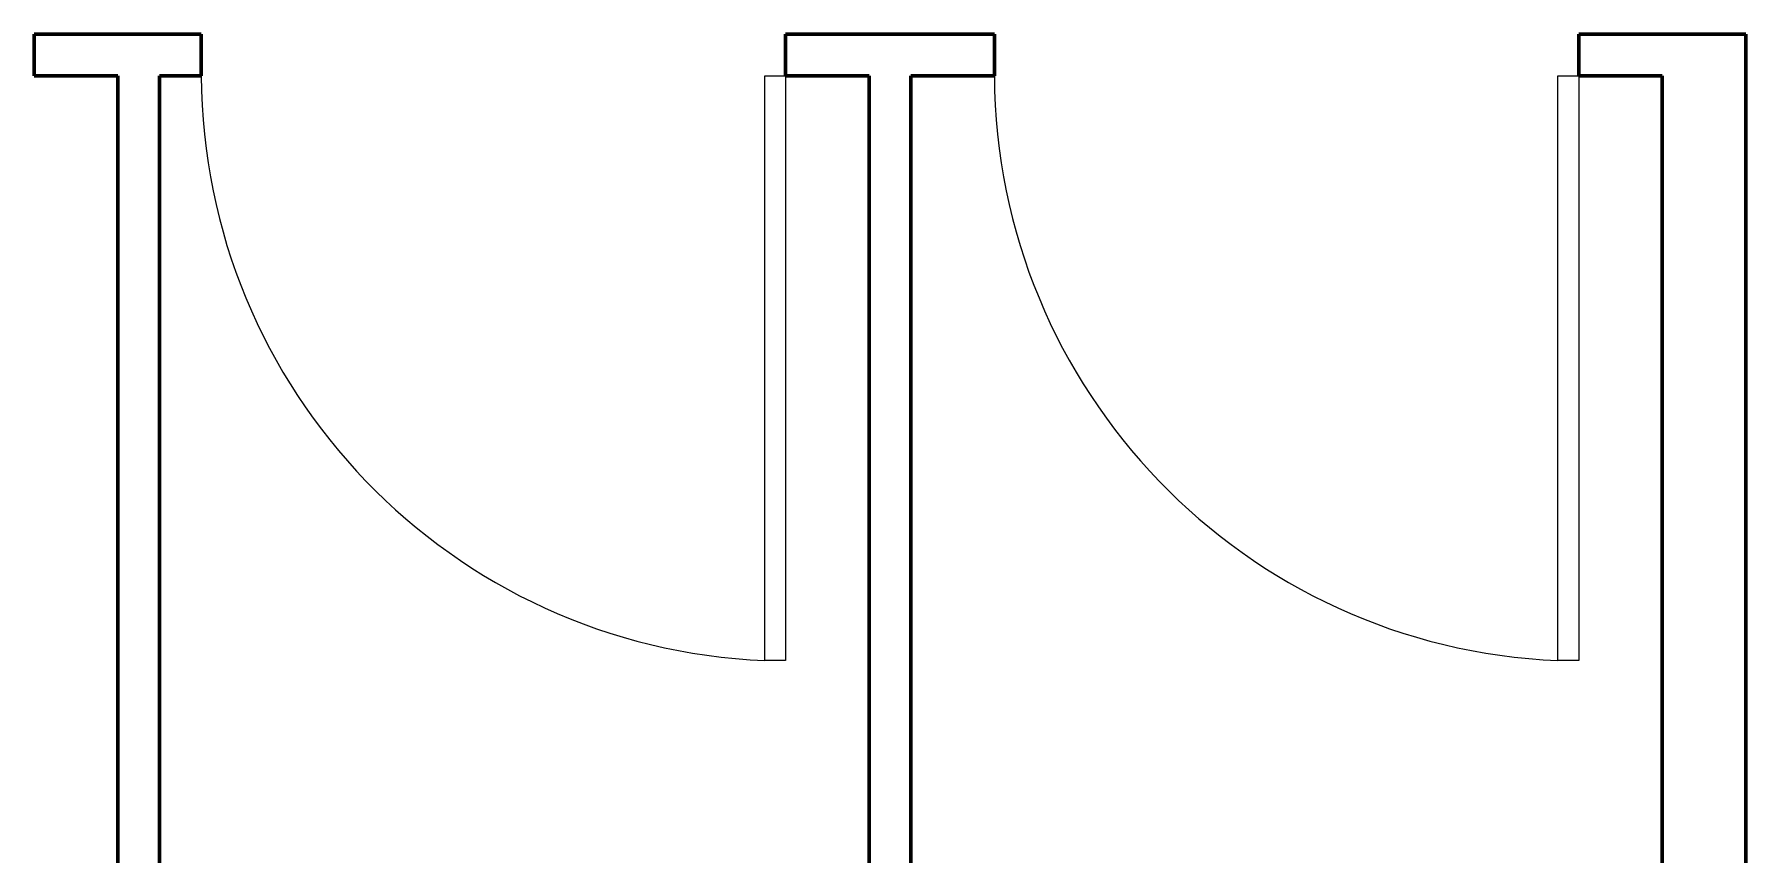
# Model space of a CAD drawing. Header units: metres. Extents: x 78 to 178, y -74 to 157.
# Drawn here: x 119.408 to 121.458, y 102.028 to 103.011 of the extents above; entities that cross this region are included whole.
import ezdxf

# ---------------------------------------------------------------- set-up
doc = ezdxf.new("R2010")
doc.units = ezdxf.units.M
doc.layers.add('envolvente', color=164, linetype='Continuous', lineweight=60)
doc.layers.add('puertas', color=15, linetype='Continuous', lineweight=9)

msp = doc.modelspace()

# ---------------------------------------------------------------- linework, layer by layer
at = {"layer": 'envolvente'}
for p, q in [((119.60784, 103.01091), (119.40784, 103.01091)), ((119.40784, 103.01091), (119.40784, 102.96091)), ((119.60784, 103.01091), (119.60784, 102.96091)), ((120.55784, 103.01091), (120.30784, 103.01091)), ((120.30784, 103.01091), (120.30784, 102.96091)), ((120.55784, 103.01091), (120.55784, 102.96091)), ((121.45784, 103.01091), (121.25784, 103.01091)), ((121.25784, 103.01091), (121.25784, 102.96091)), ((121.45784, 103.01091), (121.45784, 98.61091)), ((119.50784, 102.96091), (119.40784, 102.96091)), ((119.50784, 102.96091), (119.50784, 101.21091)), ((119.60784, 102.96091), (119.55784, 102.96091)), ((119.55784, 102.96091), (119.55784, 101.21091)), ((120.40784, 102.96091), (120.30784, 102.96091)), ((120.40784, 102.96091), (120.40784, 101.21091)), ((120.55784, 102.96091), (120.45784, 102.96091)), ((120.45784, 102.96091), (120.45784, 101.21091)), ((121.35784, 102.96091), (121.25784, 102.96091)), ((121.35784, 102.96091), (121.35784, 101.21091))]:
    msp.add_line(p, q, dxfattribs=at)
at = {"layer": 'puertas'}
for points in [[(120.28284, 102.96091), (120.30784, 102.96091), (120.30784, 102.26091), (120.28284, 102.26091)], [(121.23284, 102.96091), (121.25784, 102.96091), (121.25784, 102.26091), (121.23284, 102.26091)]]:
    msp.add_lwpolyline(points, close=True, dxfattribs=at)
for centre in [(120.31235, 102.96481), (121.26235, 102.96481)]:
    msp.add_arc(centre, 0.70451, 180.31692, 267.59983, dxfattribs=at)

doc.saveas('drawing.dxf')
